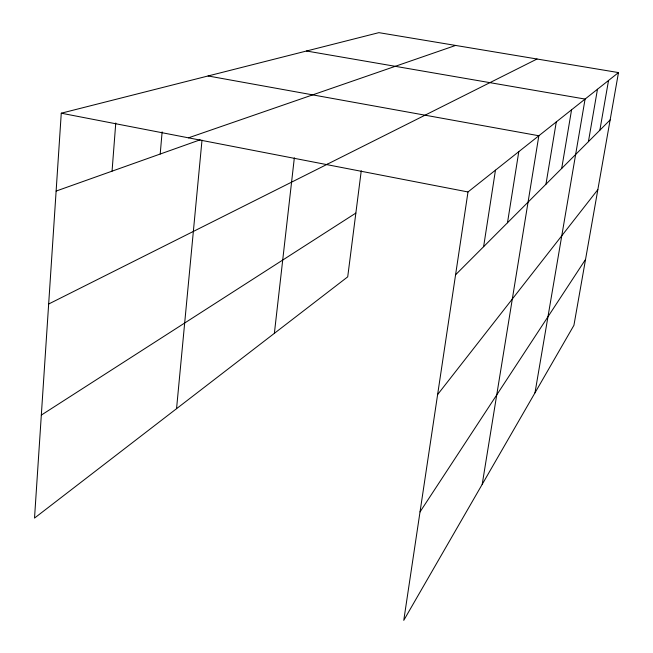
<?xml version="1.0" encoding="UTF-8"?>
<svg xmlns="http://www.w3.org/2000/svg" width="653" height="653" viewBox="0 0 653 653"><rect width="100%" height="100%" fill="white"/><g stroke="black" fill="none" stroke-linecap="round" stroke-linejoin="round"><path stroke-width="0.98" d="M618.481 72.581L467.997 191.958L403.766 620.35L573.922 325.325L618.481 72.581L378.887 32.65L61.268 113.198L34.519 518.082L347.714 276.848L361.256 170.776M112.055 171.168L115.769 122.993M160.205 154.035L162.124 131.898M176.555 408.68L202.006 140.134M274.374 333.332L294.34 157.838M483.612 246.695L495.464 170.172M507.487 222.771L518.792 151.667M482.2 484.355L538.847 135.751L208.087 75.968M545.965 184.203L556.283 121.923M561.702 168.441L571.571 109.794M534.987 392.837L585.088 99.068L306.502 51.007M588.418 141.668L597.471 89.249M599.854 130.208L608.531 80.474M420.026 511.911L585.537 259.437M437.616 394.567L597.846 189.615M455.574 274.791L610.139 119.907M41.327 415.088L355.852 213.082M326.582 164.572L537.035 59.007M48.665 304.02L327.365 164.205M56.125 191.068L200.202 139.799M188.488 137.832L455.614 45.441M61.268 113.198L467.997 191.958"/></g></svg>
